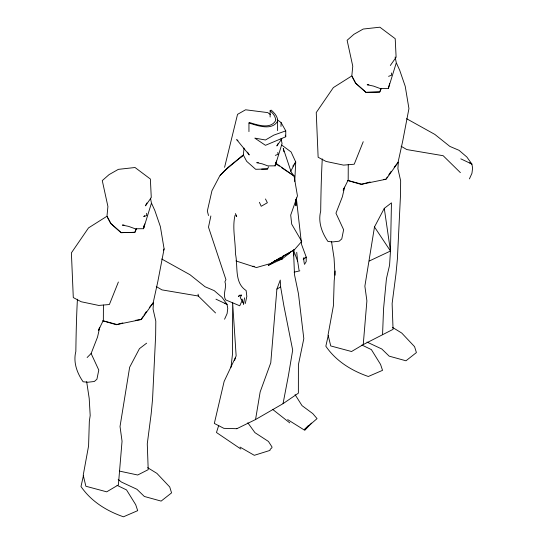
<?xml version="1.0" encoding="UTF-8"?>
<svg xmlns="http://www.w3.org/2000/svg" width="544" height="544" viewBox="0 0 544 544"><rect width="100%" height="100%" fill="white"/><g stroke="black" fill="none" stroke-linecap="round" stroke-linejoin="round"><path stroke-width="0.82" d="M103.421 305.028L103.346 320.314L98.342 330.514L99.742 327.434L97.532 337.069L91.12 353.512L87.128 357.524M348.262 164.716L348.187 180.003L343.189 190.203L344.59 187.122L342.38 196.758L335.961 213.2L343.624 229.731L341.775 238.904L339.191 241.176L332.751 241.917L327.957 241.461C321.858 232.703 317.9 221.857 320.688 211.174C320.933 193.739 321.3 176.31 322.272 158.896M394.148 167.3L398.351 162.119L397.895 168.694L400.649 180.792L400.506 194.949L397.399 258.924L396.012 273.578L392.122 303.538L393.054 329.351L363.242 344.597L351.54 351.519L330.725 345.936L328.066 334.893L333.431 305.599L334.179 281.064L335.111 271.014M294.753 181.451L295.718 162.01L291.088 151.966L281.751 145.078M382.554 334.696L383.574 308.489L386.451 278.61L389.558 265.282L390.47 251.022L391.462 202.864L384.282 208.359L374.483 226.95L364.874 286.185L366.894 300.886L363.242 344.597M280.983 126.419L281.112 122.611L277.107 119.612M255.551 419.54L283.043 403.668L288.415 375.612L292.686 350.125L283.873 305.789L280.636 286.919L280.262 280.051L276.889 289.088L270.769 362.78L260.161 391.925L255.551 419.54L236.864 428.692M77.425 299.214C76.459 316.628 76.092 334.05 75.84 351.485C73.052 362.175 77.017 373.014 83.116 381.772L87.91 382.228L94.343 381.487L96.927 379.216L98.784 370.042L91.12 353.512M106.971 216.281L107.916 206.496L102.272 180.588L109.092 174.61L118.368 169.354L135.028 167.511L150.368 179.017L151.273 197.54L145.472 205.836L146.9 202.96M268.498 166.865L267.634 168.966L255.66 169.293L246.663 161.316L243.352 155.04L244.032 148.07M351.812 75.97L355.694 83.225L365.969 92.351L379.739 92.004L381.235 88.332L379.719 91.984L365.962 92.358L355.62 83.184L351.812 75.97L352.764 66.184L347.113 40.276L353.94 34.292L363.208 29.043L379.875 27.2L395.216 38.699L396.114 57.229L390.313 65.525M230.989 367.343L232.499 354.015L232.621 302.512L236.15 355.946L224.128 381.446L214.329 423.443L223.904 428.352L236.864 428.706M303.294 259.406L303.477 257.883L304.259 263.378M234.974 215.506C232.098 228.16 235.606 240.917 235.402 253.66C238.245 265.982 233.927 282.615 246.126 290.544L246.826 296.392L245.303 303.511M143.97 225.495L143.528 228.711L135.143 228.766L128.588 226.379L122.352 225.087L123.998 225.019M275.597 162.676L275.162 165.852L267.866 165.9L262.16 163.819L256.734 162.697L258.373 162.629M244.569 297.84L243.576 304.531L243.093 301.879M151.688 203.572L154.836 210.508L160.378 226.617L164.098 248.894L157.828 281.554L153.156 302.892L141.297 319.532L117.042 324.51L103.36 320.858M83.429 475.653L80.995 486.533C91.113 501.378 106.719 511.013 123.468 516.8L137.693 510.653L135.714 504.723L126.534 489.926L117.048 485.323M328.277 335.335L325.842 346.222C335.961 361.066 351.567 370.702 368.315 376.489L382.541 370.342L380.555 364.412L371.382 349.615L361.896 345.012M210.861 215.975L208.488 227.147L225.93 279.63L224.924 281.785C227.106 287.688 222.387 293.978 225.597 299.86L239.768 305.796L242.345 300.07M224.59 167.314L237.538 114.356L245.602 109.786L267.764 112.608L270.436 114.607M144.786 223.924L143.528 228.711L151.456 203.109L150.457 198.145M276.44 160.997L275.162 165.852L282.057 143.575L281.064 138.638M368.846 84.708L367.2 84.776L373.436 86.068L379.991 88.454L388.375 88.4L389.633 83.613M293.515 255.843L293.93 254.429L293.522 252.838M234.593 360.536L235.504 357.449M388.375 88.4L396.304 62.798L395.134 57.004M218.729 425.415L216.458 432.494L240.836 449.011M118.381 282.016L109.385 304.524L98.75 305.436L81.212 301.757L73.29 297.575L71.4 252.865L88.502 227.909L106.019 216.838M363.229 141.705L354.226 164.213L343.59 165.124L326.053 161.446L318.131 157.257L316.248 112.554L333.35 87.598L350.86 76.527M136.388 228.643L134.898 232.315L121.115 232.669L110.779 223.496L106.964 216.288L110.854 223.543L121.122 232.662L134.898 232.315L136.381 228.63M163.424 250.396L164.098 248.894M270.123 117.028L270.123 110.752L271.218 110.119C274.366 112.975 277.998 116.566 277.603 121.19C272.007 130.988 257.448 125.678 248.948 122.971L248.948 131.614M224.577 319.212L227.106 313.602L227.752 308.414L227.052 304.382L221.993 297.316L214.207 290.632L205 286.715L189.978 274.713L161.724 259.005M469.424 178.894L471.947 173.291L472.6 168.103L471.9 164.07L466.834 156.998L459.048 150.321L449.847 146.404L434.826 134.402L406.565 118.694M241.57 294.977L240.278 297.595L241.577 300.145M277.957 143.732L276.848 145.948L281.894 138.734M290.673 171.34L295.718 162.01L294.753 163.397M304.49 264.404L306.184 261.644L306.245 257.156L301.587 244.535L296.31 197.921M142.984 316.594L141.086 319.41L135.245 320.402M143.929 315.187L146.302 311.664M385.927 179.098L387.355 176.99M388.776 174.876L391.15 171.353M292.822 166.185L293.787 164.791M149.308 307.612L153.51 302.43L153.048 309.012L155.802 321.103L155.659 335.26L152.551 399.235L151.164 413.889L147.274 443.856L148.213 469.669L137.707 475.007L119.34 471.07M144.677 215.54L143.732 216.668L146.792 215.485L146.567 213.282M235.919 260.936L256.414 267.56L270.783 263.452L294.318 249.873L301.723 241.4L291.72 224.189L290.7 215.084L297.452 195.888L294.073 176.004L291.19 172.04L283.274 148.464L283.886 151.762M311.562 423.082L304.762 430.318L287.674 419.608M220.218 175.345L224.618 170.748L243.352 155.04L240.224 157.78M308.502 425.408L304.49 429.536L317.05 418.615L312.8 413.61L302.022 405.634L295.059 394.604M243.352 155.04L228.024 167.328L219.953 175.494L211.942 190.74L207.332 211.072L208.515 215.546M240.149 294.923L238.354 296.358L241.25 295.188M303.695 259.134L306.245 257.156L304.81 257.829M146.622 343.176L139.441 348.67L129.642 367.268L120.027 426.496L122.046 441.198L118.395 484.908L106.699 491.83L85.877 486.248L83.218 475.204L88.584 445.91L89.332 421.382L90.188 415.494L89.202 398.398L86.652 381.643M283.043 403.668L298.37 393.183L298.404 364.766L303.817 338.654L298.445 293.706L294.501 274.727L293.474 249.682M270.783 263.452L280.364 257.604L282.214 258.89L289.49 253.144L287.3 254.408M248.948 122.971L249.635 122.577C257.394 124.93 270.422 129.526 275.556 120.741C276.026 116.634 272.884 113.349 270.123 110.752M273.421 262.426L268.308 265.377L282.214 258.89L282.533 256.353L294.318 249.873M280.724 258.21L282.914 256.945M276.889 289.088L280.636 286.919M369.24 261.032L390.47 251.022L384.282 208.359M285.756 130.859L285.756 136.762L265.458 145.316L254.789 138.115L265.458 139.985L273.843 135.116L285.756 130.859L281.112 122.611M388.572 76.357L391.639 75.174L391.415 72.964M275.332 155.373L277.998 154.346L277.807 152.422M274.162 261.215L282.214 258.89L274.876 260.746M370.124 181.961L361.141 184.409L347.473 180.431M122.828 322.939L116.3 324.72L102.626 320.749M294.1 272.17L299.853 270.824M383.425 179.527L385.091 179.241M261.657 169.136L267.634 168.966M252.851 266.308L254.286 266.322M215.546 312.943L198.315 296.024L161.935 289.877L156.257 286.538M348.208 180.547L361.889 184.198L386.145 179.214L398.004 162.574L402.676 141.243L408.938 108.582L405.226 86.306L399.677 70.196L396.528 63.26M366.996 342.081L381.793 348.983L389.171 356.15L405.98 360.788L416.412 352.566L414.569 346.657L401.744 333.057L392.482 327.366M460.809 158.848L471.9 164.07L469.628 162.833M215.961 299.166L227.052 304.382L224.788 303.144M240.02 447.073L254.293 455.314L269.946 450.418L270.212 449.324L271.959 447.692L271.952 446.882L268.444 441.449L254.932 432.636L247.799 422.776M401.098 146.227L406.776 149.559L443.163 155.713L460.394 172.632M147.642 467.677L156.896 473.368L169.728 486.968L171.564 492.884L161.133 501.099L144.33 496.461L136.952 489.294L121.407 482.045L118.177 479.414M276.529 164.288L279.337 166.165M281.438 167.572L294.073 176.004L275.434 162.942M272.537 409.312L289.775 422.892M237.939 140.774L236.688 139.624L249.234 154.945L247.547 152.143M374.483 226.95L390.47 251.022M265.465 198.968L267.376 202.722L261.208 206.285L259.4 202.32M235.362 213.561L236.694 216.628L236.055 215.084M293.576 250.247L297.636 261.195L296.725 252.314M285.24 135.191L285.756 136.762M242.019 299.064L242.821 302.661M331.493 241.332L334.05 258.087L335.036 275.182M299.037 270.205L297.595 260.828M198.084 294.148L198.315 296.024M295.698 199.301L295.916 205.795L295.902 199.254M277.603 121.19L277.603 130.608"/></g></svg>
